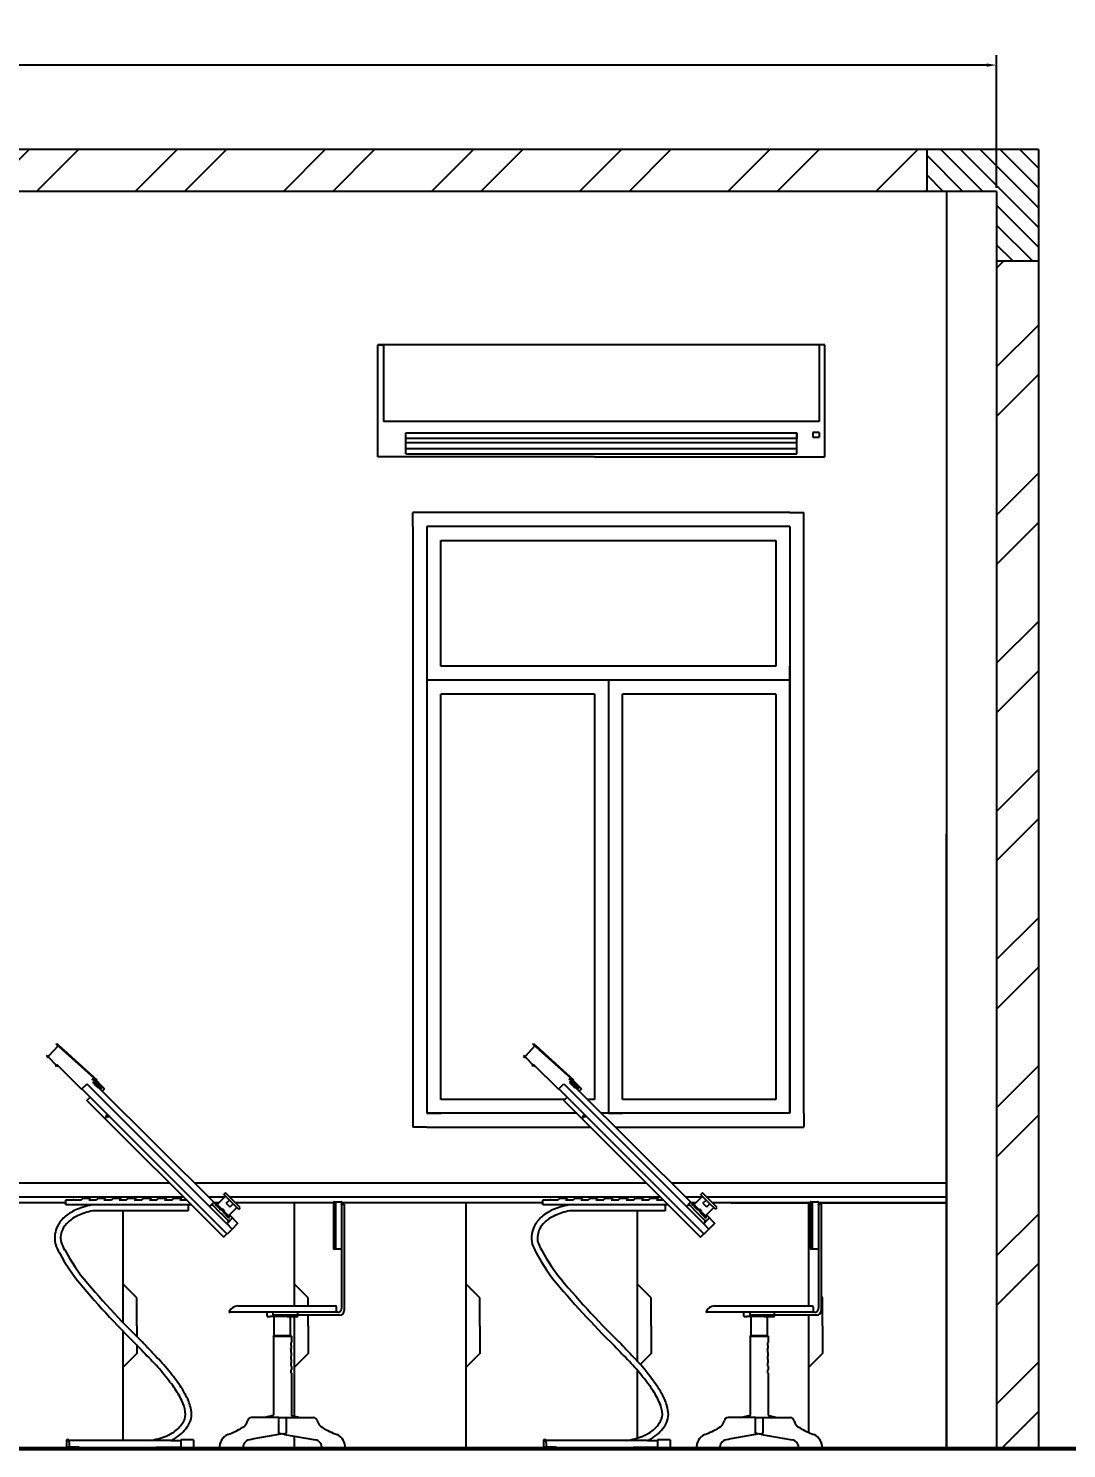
# Model space of a CAD drawing. Header units: inches. Extents: x -3799 to 177, y -208 to 0.
# Drawn here: x -3735.08 to -3716.49, y -180.34 to -154.93 of the extents above; entities that cross this region are included whole.
import ezdxf

# ---------------------------------------------------------------- set-up
doc = ezdxf.new("R2010")
doc.units = ezdxf.units.IN
doc.header["$MEASUREMENT"] = 0
doc.linetypes.add('PDF_IMPORT', pattern=[1, 0.8, -0.2])
doc.styles.get("Standard").update_dxf_attribs({"font": 'arial.ttf'})
doc.dimstyles.get("Standard").update_dxf_attribs({"dimtxt": 1, "dimasz": 0.18, "dimexe": 0.18, "dimexo": 0.0625, "dimgap": 0.09, "dimtad": 0, "dimtih": 1, "dimtoh": 1, "dimdec": 4, "dimzin": 0, "dimdsep": 46, "dimtxsty": 'Standard', "dimcen": 0.09, "dimadec": 0, "dimazin": 0, "dimtfac": 1, "dimtdec": 4, "dimtofl": 0, "dimtmove": 0, "dimatfit": 3, "dimfxl": 1, "dimtolj": 1, "dimtzin": 0, "dimarcsym": 0})

# ---------------------------------------------------------------- blocks, each defined once
blk = doc.blocks.new('*D53')
at = {"color": 0, "lineweight": -2, "transparency": 16777216}
for p, q in [((-3782.497, -157.782), (-3782.497, -155.405)), ((-3717.747, -157.782), (-3717.747, -155.405)), ((-3782.317, -155.585), (-3751.905, -155.585)), ((-3717.927, -155.585), (-3748.338, -155.585))]:
    blk.add_line(p, q, dxfattribs=at)
at = {"color": 0, "transparency": 16777216}
for points in [[(-3782.317, -155.555), (-3782.317, -155.615), (-3782.497, -155.585)], [(-3717.927, -155.555), (-3717.927, -155.615), (-3717.747, -155.585)]]:
    blk.add_solid(points, dxfattribs=at)
at = {"layer": 'Defpoints', "color": 0, "transparency": 16777216}
for p in [(-3717.747, -155.585), (-3782.497, -157.845), (-3717.747, -157.845)]:
    blk.add_point(p, dxfattribs=at)
at = {"color": 0, "transparency": 16777216, "insert": (-3750.122, -155.585), "char_height": 1, "attachment_point": 5}
blk.add_mtext('\\A1;64.75', dxfattribs=at)

msp = doc.modelspace()

# ---------------------------------------------------------------- hatches: boundary and pattern name
h = msp.add_hatch()
h.set_pattern_fill('ANSI32', color=256, scale=5)
h.set_pattern_definition([(45, (-3901.0842, -230.3038), (-1.325825, 1.325825), []), (45, (-3900.2004, -230.3038), (-1.325825, 1.325825), [])])
h.paths.add_polyline_path([(-3783.74675, -180.34483), (-3782.49675, -180.34483), (-3782.49675, -159.09464), (-3783.74675, -159.09464)])
h.paths.add_polyline_path([(-3718.99675, -157.8449), (-3718.99675, -157.09483), (-3781.24675, -157.09483), (-3781.24675, -157.8449)])
h.paths.add_polyline_path([(-3716.99675, -159.09464), (-3717.74675, -159.09464), (-3717.74675, -180.34483), (-3716.99675, -180.34483)])

# ---------------------------------------------------------------- linework, layer by layer
at = {"lineweight": -3}
for p, q in [((-3716.99675, -157.09483), (-3783.24675, -157.09483)), ((-3716.99675, -157.09483), (-3716.99675, -180.34483)), ((-3717.74675, -157.8449), (-3782.49675, -157.8449)), ((-3717.74675, -157.8449), (-3717.74675, -180.34483))]:
    msp.add_line(p, q, dxfattribs=at)
for p, q in [((-3718.99675, -157.09483), (-3718.99675, -157.84483)), ((-3718.34982, -157.84483), (-3718.99675, -157.1979)), ((-3717.99627, -157.84483), (-3718.74627, -157.09483)), ((-3716.99675, -158.49079), (-3718.39271, -157.09483)), ((-3716.99675, -158.13724), (-3718.03916, -157.09483)), ((-3716.99675, -157.78368), (-3717.68561, -157.09483)), ((-3716.99675, -157.43013), (-3717.33205, -157.09483)), ((-3718.70337, -157.84483), (-3718.99675, -157.55145)), ((-3718.64675, -157.8449), (-3718.64675, -180.34483)), ((-3716.99675, -158.84434), (-3717.74675, -158.09434)), ((-3717.10001, -159.09464), (-3717.74675, -158.4479)), ((-3717.45356, -159.09464), (-3717.74675, -158.80145)), ((-3716.99675, -159.09464), (-3717.74675, -159.09464)), ((-3720.82175, -160.59422), (-3728.82175, -160.59422)), ((-3728.82175, -162.59422), (-3728.82175, -160.59422)), ((-3728.82175, -160.59422), (-3728.72175, -160.59422)), ((-3728.72175, -160.59422), (-3728.72175, -161.96334)), ((-3720.92175, -160.59422), (-3720.92175, -161.96334)), ((-3720.82175, -162.59422), (-3720.82175, -160.59422)), ((-3720.92175, -161.96334), (-3728.72175, -161.96334)), ((-3728.32175, -162.54422), (-3728.32175, -162.16922)), ((-3728.32175, -162.16922), (-3721.32175, -162.16922)), ((-3721.32175, -162.26922), (-3728.32175, -162.26922)), ((-3721.32175, -162.34422), (-3728.32175, -162.34422)), ((-3721.32175, -162.54422), (-3721.32175, -162.16922)), ((-3721.32175, -162.16922), (-3721.32175, -162.26922)), ((-3721.32175, -162.54422), (-3721.32175, -162.34422)), ((-3720.92223, -162.15902), (-3721.03936, -162.15902)), ((-3721.03936, -162.15902), (-3721.03936, -162.24392)), ((-3721.03936, -162.24392), (-3720.92223, -162.24392)), ((-3720.92223, -162.15902), (-3720.92223, -162.24392)), ((-3724.94675, -162.59422), (-3728.82175, -162.59422)), ((-3728.32175, -162.54422), (-3728.32175, -162.44422)), ((-3728.32175, -162.44422), (-3721.32175, -162.44422)), ((-3728.32175, -162.54422), (-3724.82175, -162.54422)), ((-3724.94675, -162.59422), (-3720.82175, -162.59422)), ((-3724.82175, -162.54422), (-3721.32175, -162.54422)), ((-3721.44675, -163.59422), (-3728.19675, -163.59422)), ((-3728.19675, -163.84422), (-3728.19675, -163.59422)), ((-3721.44675, -163.59422), (-3721.19675, -163.59422)), ((-3721.19675, -174.34483), (-3721.19675, -163.59422)), ((-3728.19675, -163.84422), (-3728.19675, -174.59483)), ((-3727.94675, -163.84422), (-3727.94675, -174.34483)), ((-3721.44675, -163.84422), (-3727.94675, -163.84422)), ((-3727.94675, -163.84422), (-3727.94675, -164.09422)), ((-3721.44675, -163.84422), (-3721.69675, -163.84422)), ((-3721.44675, -163.84422), (-3721.44675, -174.34483)), ((-3727.69675, -166.34483), (-3727.69675, -164.09422)), ((-3727.69675, -164.09422), (-3724.94675, -164.09422)), ((-3724.94675, -164.09422), (-3721.69675, -164.09422)), ((-3721.69675, -164.09422), (-3721.69675, -166.34483)), ((-3721.69675, -166.34483), (-3727.69675, -166.34483)), ((-3721.44675, -174.34483), (-3721.44675, -166.34483)), ((-3721.44675, -166.59483), (-3727.94675, -166.59483)), ((-3724.69675, -166.59483), (-3724.69675, -174.34483)), ((-3727.69675, -174.09483), (-3727.69675, -166.84483)), ((-3724.94675, -166.84483), (-3727.69675, -166.84483)), ((-3724.94675, -166.84483), (-3724.94675, -174.09483)), ((-3724.44675, -174.09483), (-3724.44675, -166.84483)), ((-3721.69675, -166.84483), (-3724.44675, -166.84483)), ((-3721.69675, -166.84483), (-3721.69675, -174.09483)), ((-3718.64675, -180.34483), (-3718.64675, -169.34483)), ((-3734.74398, -173.3129), (-3734.75364, -173.3233)), ((-3734.75364, -173.3233), (-3734.73761, -173.33951)), ((-3734.7354, -173.30367), (-3734.71767, -173.32014)), ((-3734.71767, -173.32014), (-3734.72699, -173.33024)), ((-3734.72699, -173.33024), (-3734.7164, -173.34098)), ((-3734.58211, -173.10476), (-3734.57222, -173.09483)), ((-3726.20871, -173.3129), (-3726.21837, -173.3233)), ((-3726.21837, -173.3233), (-3726.20234, -173.33951)), ((-3726.20013, -173.30367), (-3726.1824, -173.32014)), ((-3726.1824, -173.32014), (-3726.19172, -173.33024)), ((-3726.19172, -173.33024), (-3726.18113, -173.34098)), ((-3726.04684, -173.10476), (-3726.03695, -173.09483)), ((-3734.7264, -173.35085), (-3734.7164, -173.34098)), ((-3734.59519, -173.48577), (-3734.5829, -173.4979)), ((-3734.55531, -173.50422), (-3734.54624, -173.49527)), ((-3726.19113, -173.35085), (-3726.18113, -173.34098)), ((-3726.05992, -173.48577), (-3726.04763, -173.4979)), ((-3726.02004, -173.50422), (-3726.01097, -173.49527)), ((-3734.03396, -173.82095), (-3734.0295, -173.8165)), ((-3734.0295, -173.8165), (-3734.02504, -173.82096)), ((-3733.92601, -173.79535), (-3733.90947, -173.81255)), ((-3733.86585, -173.75442), (-3733.85503, -173.74243)), ((-3725.49869, -173.82095), (-3725.49423, -173.8165)), ((-3725.49423, -173.8165), (-3725.48977, -173.82096)), ((-3725.39074, -173.79535), (-3725.3742, -173.81255)), ((-3725.33058, -173.75442), (-3725.31976, -173.74243)), ((-3733.86868, -173.85317), (-3733.84946, -173.87247)), ((-3733.83165, -173.8902), (-3733.83107, -173.89078)), ((-3733.83107, -173.89078), (-3733.83079, -173.89051)), ((-3733.81612, -173.85957), (-3733.77254, -173.90394)), ((-3733.77254, -173.90394), (-3733.77141, -173.9028)), ((-3733.71433, -173.90564), (-3733.75536, -173.94675)), ((-3733.74433, -173.8757), (-3733.71433, -173.90564)), ((-3725.47567, -174.09483), (-3727.69675, -174.09483)), ((-3725.33341, -173.85317), (-3725.31419, -173.87247)), ((-3725.29638, -173.8902), (-3725.2958, -173.89078)), ((-3725.2958, -173.89078), (-3725.29552, -173.89051)), ((-3725.28085, -173.85957), (-3725.23727, -173.90394)), ((-3725.23727, -173.90394), (-3725.23614, -173.9028)), ((-3725.17906, -173.90564), (-3725.22009, -173.94675)), ((-3725.20906, -173.8757), (-3725.17906, -173.90564)), ((-3724.94675, -174.09483), (-3725.07145, -174.09483)), ((-3721.69675, -174.09483), (-3724.44675, -174.09483)), ((-3734.02987, -174.11373), (-3734.02537, -174.10924)), ((-3734.02537, -174.11823), (-3734.02987, -174.11373)), ((-3725.26351, -174.34483), (-3727.94675, -174.34483)), ((-3727.94675, -174.34483), (-3727.69675, -174.34483)), ((-3725.4946, -174.11373), (-3725.4901, -174.10924)), ((-3725.4901, -174.11823), (-3725.4946, -174.11373)), ((-3721.44675, -174.34483), (-3724.8205, -174.34483)), ((-3724.69675, -174.34483), (-3724.44675, -174.34483)), ((-3721.19675, -174.34483), (-3721.19675, -174.59483)), ((-3733.68561, -174.40168), (-3733.67297, -174.38899)), ((-3733.68561, -174.40168), (-3733.63799, -174.40412)), ((-3733.68185, -174.42524), (-3733.67193, -174.41539)), ((-3733.67193, -174.41539), (-3733.67592, -174.41139)), ((-3733.63799, -174.40412), (-3733.62983, -174.39597)), ((-3727.94675, -174.59483), (-3728.19675, -174.59483)), ((-3727.94675, -174.59483), (-3725.01352, -174.59483)), ((-3725.15034, -174.40168), (-3725.1377, -174.38899)), ((-3725.15034, -174.40168), (-3725.10272, -174.40412)), ((-3725.14658, -174.42524), (-3725.13666, -174.41539)), ((-3725.13666, -174.41539), (-3725.14065, -174.41139)), ((-3725.10272, -174.40412), (-3725.09456, -174.39597)), ((-3724.56955, -174.59483), (-3721.19675, -174.59483)), ((-3718.64675, -175.84483), (-3718.64675, -174.59483)), ((-3732.54886, -175.59483), (-3741.79262, -175.59483)), ((-3724.01359, -175.59483), (-3732.10103, -175.59483)), ((-3718.64675, -175.59483), (-3723.56576, -175.59483)), ((-3718.64675, -175.84483), (-3718.64675, -175.59483)), ((-3732.29887, -175.84483), (-3741.16312, -175.84483)), ((-3734.10253, -175.86656), (-3734.09908, -175.86341)), ((-3734.09908, -175.86341), (-3734.09443, -175.86341)), ((-3733.96337, -175.86341), (-3733.96827, -175.86341)), ((-3733.96683, -175.86656), (-3733.96337, -175.86341)), ((-3733.83128, -175.86656), (-3733.82787, -175.86341)), ((-3733.82787, -175.86341), (-3733.82297, -175.86341)), ((-3733.69194, -175.86341), (-3733.69669, -175.86341)), ((-3733.69539, -175.86656), (-3733.69194, -175.86341)), ((-3733.55983, -175.86656), (-3733.55638, -175.86341)), ((-3733.55638, -175.86341), (-3733.5517, -175.86341)), ((-3733.42069, -175.86341), (-3733.42523, -175.86341)), ((-3733.42412, -175.86656), (-3733.42069, -175.86341)), ((-3731.56529, -175.84483), (-3731.85008, -175.84483)), ((-3731.57928, -175.79869), (-3731.57749, -175.7969)), ((-3731.57748, -175.80047), (-3731.57928, -175.79869)), ((-3731.28532, -176.03102), (-3731.54846, -175.76793)), ((-3723.7636, -175.84483), (-3731.47154, -175.84483)), ((-3725.56726, -175.86656), (-3725.56381, -175.86341)), ((-3725.56381, -175.86341), (-3725.55916, -175.86341)), ((-3725.4281, -175.86341), (-3725.433, -175.86341)), ((-3725.43156, -175.86656), (-3725.4281, -175.86341)), ((-3725.29601, -175.86656), (-3725.2926, -175.86341)), ((-3725.2926, -175.86341), (-3725.2877, -175.86341)), ((-3725.15667, -175.86341), (-3725.16142, -175.86341)), ((-3725.16012, -175.86656), (-3725.15667, -175.86341)), ((-3725.02456, -175.86656), (-3725.02111, -175.86341)), ((-3725.02111, -175.86341), (-3725.01643, -175.86341)), ((-3724.88542, -175.86341), (-3724.88996, -175.86341)), ((-3724.88885, -175.86656), (-3724.88542, -175.86341)), ((-3723.03002, -175.84483), (-3723.31481, -175.84483)), ((-3723.04401, -175.79869), (-3723.04222, -175.7969)), ((-3723.04221, -175.80047), (-3723.04401, -175.79869)), ((-3722.75005, -176.03102), (-3723.01319, -175.76793)), ((-3718.64675, -175.84483), (-3722.93627, -175.84483)), ((-3718.64675, -180.34483), (-3718.64675, -175.84483)), ((-3718.64675, -175.84483), (-3718.64675, -176.09483)), ((-3718.64675, -175.84483), (-3718.64675, -176.04483)), ((-3718.64675, -175.84483), (-3718.64675, -175.94483)), ((-3734.40525, -175.94483), (-3739.16281, -175.94483)), ((-3734.40525, -175.89518), (-3734.40061, -175.89518)), ((-3734.40525, -175.89518), (-3734.40525, -175.89986)), ((-3734.2649, -175.89518), (-3734.27416, -175.89518)), ((-3734.13392, -175.89518), (-3734.13844, -175.89518)), ((-3734.13046, -175.89203), (-3734.13392, -175.89518)), ((-3733.99474, -175.89203), (-3733.99819, -175.89518)), ((-3733.99819, -175.89518), (-3733.99347, -175.89518)), ((-3733.86226, -175.89518), (-3733.86731, -175.89518)), ((-3733.85885, -175.89203), (-3733.86226, -175.89518)), ((-3733.72331, -175.89203), (-3733.72675, -175.89518)), ((-3733.72675, -175.89518), (-3733.72202, -175.89518)), ((-3733.59119, -175.89518), (-3733.59572, -175.89518)), ((-3733.58774, -175.89203), (-3733.59119, -175.89518)), ((-3733.45187, -175.89203), (-3733.45529, -175.89518)), ((-3733.38875, -176.09225), (-3733.38875, -178.0846)), ((-3731.66532, -175.94483), (-3731.7497, -175.94483)), ((-3731.47124, -176.0212), (-3731.47494, -176.01755)), ((-3731.46952, -176.01948), (-3731.47124, -176.0212)), ((-3729.61715, -175.94483), (-3731.37152, -175.94483)), ((-3731.3161, -176.06172), (-3731.32175, -176.05609)), ((-3731.31435, -176.05997), (-3731.3161, -176.06172)), ((-3730.3195, -175.94483), (-3730.3195, -177.79185)), ((-3729.52273, -175.92747), (-3729.48196, -175.92747)), ((-3729.47122, -175.93821), (-3729.47122, -175.96898)), ((-3726.22522, -175.94483), (-3729.47122, -175.94483)), ((-3729.47122, -175.97431), (-3729.47122, -175.96898)), ((-3729.47122, -175.96898), (-3729.46532, -175.96898)), ((-3729.42848, -175.96898), (-3729.42323, -175.96898)), ((-3729.42323, -175.96898), (-3729.42323, -175.97431)), ((-3727.25025, -175.94483), (-3727.25025, -180.34483)), ((-3725.86998, -175.94483), (-3726.22522, -175.94483)), ((-3725.86998, -175.89518), (-3725.86534, -175.89518)), ((-3725.86998, -175.89518), (-3725.86998, -175.89986)), ((-3725.72963, -175.89518), (-3725.73889, -175.89518)), ((-3725.59865, -175.89518), (-3725.60317, -175.89518)), ((-3725.59519, -175.89203), (-3725.59865, -175.89518)), ((-3725.45947, -175.89203), (-3725.46292, -175.89518)), ((-3725.46292, -175.89518), (-3725.4582, -175.89518)), ((-3725.32699, -175.89518), (-3725.33204, -175.89518)), ((-3725.32358, -175.89203), (-3725.32699, -175.89518)), ((-3725.18804, -175.89203), (-3725.19148, -175.89518)), ((-3725.19148, -175.89518), (-3725.18675, -175.89518)), ((-3725.05593, -175.89518), (-3725.06045, -175.89518)), ((-3725.05247, -175.89203), (-3725.05593, -175.89518)), ((-3724.9166, -175.89203), (-3724.92002, -175.89518)), ((-3724.181, -176.09225), (-3724.181, -178.77724)), ((-3723.13005, -175.94483), (-3723.21443, -175.94483)), ((-3722.93597, -176.0212), (-3722.93967, -176.01755)), ((-3722.93425, -176.01948), (-3722.93597, -176.0212)), ((-3721.08188, -175.94483), (-3722.83625, -175.94483)), ((-3722.78083, -176.06172), (-3722.78648, -176.05609)), ((-3722.77908, -176.05997), (-3722.78083, -176.06172)), ((-3722.49675, -175.94483), (-3721.08188, -175.94483)), ((-3721.11175, -175.94483), (-3721.11175, -177.79185)), ((-3720.98746, -175.92747), (-3720.94669, -175.92747)), ((-3720.93595, -175.93821), (-3720.93595, -175.96898)), ((-3718.64675, -175.94483), (-3720.93595, -175.94483)), ((-3720.93595, -175.94483), (-3718.64675, -175.94483)), ((-3720.93595, -175.97431), (-3720.93595, -175.96898)), ((-3720.93595, -175.96898), (-3720.93005, -175.96898)), ((-3720.89321, -175.96898), (-3720.88796, -175.96898)), ((-3720.88796, -175.96898), (-3720.88796, -175.97431)), ((-3731.3289, -176.313), (-3731.33238, -176.31647)), ((-3731.33237, -176.30955), (-3731.3289, -176.313)), ((-3722.79363, -176.313), (-3722.79711, -176.31647)), ((-3722.7971, -176.30955), (-3722.79363, -176.313)), ((-3731.58769, -176.55606), (-3731.58307, -176.56068)), ((-3731.58307, -176.56068), (-3731.57845, -176.55605)), ((-3731.52533, -176.50043), (-3731.52413, -176.50162)), ((-3731.52087, -176.50506), (-3731.52413, -176.50162)), ((-3731.51625, -176.50043), (-3731.52087, -176.50506)), ((-3723.05242, -176.55606), (-3723.0478, -176.56068)), ((-3723.0478, -176.56068), (-3723.04318, -176.55605)), ((-3722.99006, -176.50043), (-3722.98886, -176.50162)), ((-3722.9856, -176.50506), (-3722.98886, -176.50162)), ((-3722.98098, -176.50043), (-3722.9856, -176.50506)), ((-3734.42904, -176.78971), (-3734.43019, -176.7877)), ((-3729.47122, -176.76351), (-3729.47122, -177.83843)), ((-3725.89377, -176.78971), (-3725.89492, -176.7877)), ((-3720.93595, -176.76351), (-3720.93595, -177.83843)), ((-3733.13875, -177.6458), (-3733.38875, -177.3958)), ((-3730.0695, -177.6458), (-3730.3195, -177.3958)), ((-3727.00025, -177.6458), (-3727.25025, -177.3958)), ((-3723.931, -177.6458), (-3724.181, -177.3958)), ((-3733.13875, -178.1458), (-3733.13875, -177.6458)), ((-3730.0695, -177.79185), (-3730.0695, -177.6458)), ((-3727.00025, -178.1458), (-3727.00025, -177.6458)), ((-3723.931, -178.1458), (-3723.931, -177.6458)), ((-3720.86175, -177.6458), (-3720.88796, -177.61959)), ((-3720.86175, -178.1458), (-3720.86175, -177.6458)), ((-3731.33109, -177.79185), (-3729.5819, -177.79185)), ((-3729.5819, -177.79185), (-3729.58051, -177.79185)), ((-3729.56708, -177.80528), (-3729.56708, -177.81585)), ((-3722.79582, -177.79185), (-3721.04663, -177.79185)), ((-3721.04663, -177.79185), (-3721.04524, -177.79185)), ((-3721.03181, -177.80528), (-3721.03181, -177.81585)), ((-3733.13875, -178.1458), (-3733.13875, -178.33871)), ((-3730.80528, -177.97452), (-3730.80528, -177.98296)), ((-3730.80528, -177.98296), (-3730.75201, -177.98296)), ((-3730.69412, -177.95296), (-3730.69412, -177.9583)), ((-3730.69412, -177.9583), (-3730.68901, -177.9583)), ((-3730.3195, -177.98296), (-3730.3195, -179.76371)), ((-3730.31058, -177.98296), (-3730.25763, -177.98282)), ((-3730.25763, -177.98282), (-3730.25763, -177.97452)), ((-3730.0695, -178.1458), (-3730.0695, -177.9583)), ((-3730.0695, -178.1458), (-3730.0695, -178.6458)), ((-3727.00025, -178.1458), (-3727.00025, -178.6458)), ((-3723.931, -178.1458), (-3723.931, -178.6458)), ((-3722.27001, -177.97452), (-3722.27001, -177.98296)), ((-3722.27001, -177.98296), (-3722.21674, -177.98296)), ((-3722.15885, -177.95296), (-3722.15885, -177.9583)), ((-3722.15885, -177.9583), (-3722.15374, -177.9583)), ((-3721.77531, -177.98296), (-3721.72236, -177.98282)), ((-3721.72236, -177.98282), (-3721.72236, -177.97452)), ((-3721.11175, -177.9583), (-3721.11175, -180.05726)), ((-3720.86175, -178.1458), (-3720.86175, -178.6458)), ((-3733.38875, -178.23928), (-3733.38875, -180.20182)), ((-3730.69253, -178.33332), (-3730.69253, -178.32818)), ((-3730.37022, -178.33332), (-3730.37022, -178.32818)), ((-3722.15726, -178.33332), (-3722.15726, -178.32818)), ((-3721.83495, -178.33332), (-3721.83495, -178.32818)), ((-3733.13875, -178.6458), (-3733.38875, -178.8958)), ((-3733.13875, -178.48959), (-3733.13875, -178.6458)), ((-3733.04797, -178.42793), (-3733.04476, -178.43118)), ((-3730.38249, -178.44339), (-3730.37022, -178.44338)), ((-3730.38249, -178.50236), (-3730.37022, -178.50236)), ((-3730.38249, -178.5664), (-3730.38249, -178.55439)), ((-3730.38249, -178.55439), (-3730.37022, -178.55439)), ((-3730.38249, -178.62535), (-3730.37022, -178.62535)), ((-3730.37022, -178.55439), (-3730.37025, -178.50236)), ((-3730.37022, -178.6894), (-3730.37022, -178.62535)), ((-3730.0695, -178.6458), (-3730.3195, -178.8958)), ((-3727.00025, -178.6458), (-3727.25025, -178.8958)), ((-3724.5127, -178.42793), (-3724.5095, -178.43118)), ((-3723.931, -178.6458), (-3724.12464, -178.83943)), ((-3721.84722, -178.44339), (-3721.83495, -178.44338)), ((-3721.84722, -178.50236), (-3721.83495, -178.50236)), ((-3721.84722, -178.5664), (-3721.84722, -178.55439)), ((-3721.84722, -178.55439), (-3721.83495, -178.55439)), ((-3721.84722, -178.62535), (-3721.83495, -178.62535)), ((-3721.83495, -178.55439), (-3721.83498, -178.50236)), ((-3721.83495, -178.6894), (-3721.83495, -178.62535)), ((-3720.86175, -178.6458), (-3721.11175, -178.8958)), ((-3730.38249, -178.6894), (-3730.37022, -178.6894)), ((-3730.38249, -178.74836), (-3730.37022, -178.74836)), ((-3730.38249, -178.8124), (-3730.37022, -178.8124)), ((-3730.38249, -178.87138), (-3730.37022, -178.87137)), ((-3730.37022, -178.8124), (-3730.37022, -178.74836)), ((-3721.84722, -178.6894), (-3721.83495, -178.6894)), ((-3721.84722, -178.74836), (-3721.83495, -178.74836)), ((-3721.84722, -178.8124), (-3721.83495, -178.8124)), ((-3721.84722, -178.87138), (-3721.83495, -178.87137)), ((-3721.83495, -178.8124), (-3721.83495, -178.74836)), ((-3730.38249, -178.93541), (-3730.37022, -178.93542)), ((-3730.38249, -178.99439), (-3730.37022, -178.99439)), ((-3724.181, -178.93855), (-3724.181, -180.15752)), ((-3721.84722, -178.93541), (-3721.83495, -178.93542)), ((-3721.84722, -178.99439), (-3721.83495, -178.99439)), ((-3734.39535, -180.18588), (-3734.39535, -180.34483)), ((-3734.34561, -180.20182), (-3734.34561, -180.18588)), ((-3732.3505, -180.20182), (-3732.3505, -180.18588)), ((-3732.12356, -180.18588), (-3732.12356, -180.34483)), ((-3730.49238, -180.08992), (-3729.94202, -180.18688)), ((-3730.3195, -180.12038), (-3730.3195, -180.34483)), ((-3725.86008, -180.18588), (-3725.86008, -180.34483)), ((-3725.81034, -180.20182), (-3725.81034, -180.18588)), ((-3723.81523, -180.20182), (-3723.81523, -180.18588)), ((-3723.58829, -180.18588), (-3723.58829, -180.34483)), ((-3721.95711, -180.08992), (-3721.40675, -180.18688)), ((-3734.34561, -180.23358), (-3734.34561, -180.20182)), ((-3734.34561, -180.20182), (-3734.3333, -180.20182)), ((-3733.38875, -180.34259), (-3733.38875, -180.34483)), ((-3732.52897, -180.20182), (-3732.3505, -180.20182)), ((-3732.3505, -180.3289), (-3732.3505, -180.32242)), ((-3732.3505, -180.3289), (-3732.3505, -180.34484)), ((-3725.81034, -180.23358), (-3725.81034, -180.20182)), ((-3725.81034, -180.20182), (-3725.79803, -180.20182)), ((-3724.181, -180.32242), (-3724.181, -180.34483)), ((-3723.9937, -180.20182), (-3723.81523, -180.20182)), ((-3723.81523, -180.3289), (-3723.81523, -180.32242)), ((-3723.81523, -180.3289), (-3723.81523, -180.34484))]:
    msp.add_line(p, q)
at = {"linetype": 'PDF_IMPORT'}
for p, q in [((-3731.80522, -175.98048), (-3731.79272, -175.99289)), ((-3731.78321, -175.95864), (-3731.77094, -175.97096)), ((-3731.73778, -175.97569), (-3731.72558, -175.98797)), ((-3731.65181, -176.05655), (-3731.63815, -176.0702)), ((-3731.63815, -176.0702), (-3731.63773, -176.06978)), ((-3731.60061, -176.05637), (-3731.60881, -176.06452)), ((-3731.50179, -176.20787), (-3731.58611, -176.12255)), ((-3731.57206, -176.08509), (-3731.58013, -176.09317)), ((-3731.49368, -176.17938), (-3731.54202, -176.13122)), ((-3731.48141, -175.89662), (-3731.41403, -175.96395)), ((-3723.26995, -175.98048), (-3723.25745, -175.99289)), ((-3723.24794, -175.95864), (-3723.23567, -175.97096)), ((-3723.20251, -175.97569), (-3723.19032, -175.98797)), ((-3723.11654, -176.05655), (-3723.10289, -176.0702)), ((-3723.10289, -176.0702), (-3723.10246, -176.06978)), ((-3723.06534, -176.05637), (-3723.07354, -176.06452)), ((-3722.96652, -176.20787), (-3723.05084, -176.12255)), ((-3723.03679, -176.08509), (-3723.04486, -176.09317)), ((-3722.95841, -176.17938), (-3723.00675, -176.13122)), ((-3722.94614, -175.89662), (-3722.87876, -175.96395)), ((-3731.49736, -176.29014), (-3731.52655, -176.31933)), ((-3731.49736, -176.29014), (-3731.5097, -176.27757)), ((-3731.49219, -176.22273), (-3731.50439, -176.21046)), ((-3731.47096, -176.20204), (-3731.49368, -176.17938)), ((-3731.4754, -176.26826), (-3731.48765, -176.25592)), ((-3722.96209, -176.29014), (-3722.99128, -176.31933)), ((-3722.96209, -176.29014), (-3722.97443, -176.27757)), ((-3722.95692, -176.22273), (-3722.96912, -176.21046)), ((-3722.93569, -176.20204), (-3722.95841, -176.17938)), ((-3722.94013, -176.26826), (-3722.95238, -176.25592))]:
    msp.add_line(p, q, dxfattribs=at)
at = {"color": 7}
for points in [[(-3734.74398, -173.3129), (-3734.7354, -173.30367)], [(-3734.5476, -173.13591), (-3734.71767, -173.32014)], [(-3733.89647, -173.72386), (-3734.58211, -173.10476)], [(-3734.57222, -173.09483), (-3734.52777, -173.13497)], [(-3734.56492, -173.12028), (-3734.55539, -173.11004)], [(-3734.53824, -173.12553), (-3734.38558, -173.26336)], [(-3734.52777, -173.13497), (-3734.53771, -173.14484)], [(-3734.44447, -173.21019), (-3734.44443, -173.21023)], [(-3734.44443, -173.21023), (-3733.85503, -173.74243)], [(-3734.38075, -173.26773), (-3734.39061, -173.27767)], [(-3734.37789, -173.28916), (-3734.36798, -173.27926)], [(-3726.20871, -173.3129), (-3726.20013, -173.30367)], [(-3726.01233, -173.13591), (-3726.1824, -173.32014)], [(-3725.3612, -173.72386), (-3726.04684, -173.10476)], [(-3726.03695, -173.09483), (-3725.9925, -173.13497)], [(-3726.02965, -173.12028), (-3726.02012, -173.11004)], [(-3726.00297, -173.12553), (-3725.85031, -173.26336)], [(-3725.9925, -173.13497), (-3726.00244, -173.14484)], [(-3725.9092, -173.21019), (-3725.90916, -173.21023)], [(-3725.90916, -173.21023), (-3725.31976, -173.74243)], [(-3725.84548, -173.26773), (-3725.85534, -173.27767)], [(-3725.84262, -173.28916), (-3725.83271, -173.27926)], [(-3734.7264, -173.35085), (-3734.73761, -173.33951)], [(-3734.7164, -173.34098), (-3734.58423, -173.47492)], [(-3734.59519, -173.48577), (-3734.57545, -173.46623)], [(-3734.57216, -173.48716), (-3734.5829, -173.4979)], [(-3734.57545, -173.46623), (-3734.12617, -173.91299)], [(-3734.57216, -173.48715), (-3734.55531, -173.50422)], [(-3726.19113, -173.35085), (-3726.20234, -173.33951)], [(-3726.18113, -173.34098), (-3726.04897, -173.47492)], [(-3726.05992, -173.48577), (-3726.04018, -173.46623)], [(-3726.03689, -173.48716), (-3726.04763, -173.4979)], [(-3726.04018, -173.46623), (-3725.5909, -173.91299)], [(-3726.0369, -173.48715), (-3726.02004, -173.50422)], [(-3734.12617, -173.91299), (-3734.03396, -173.82095)], [(-3734.02504, -173.82096), (-3731.52444, -176.32168)], [(-3733.93567, -173.73888), (-3733.90917, -173.7124)], [(-3733.92368, -173.75085), (-3733.93567, -173.73888)], [(-3733.92601, -173.79535), (-3733.90447, -173.77397)], [(-3733.92368, -173.75085), (-3733.89648, -173.72386)], [(-3733.83015, -173.86548), (-3733.91435, -173.78379)], [(-3733.91375, -173.741), (-3733.76152, -173.89292)], [(-3733.86868, -173.85317), (-3733.90947, -173.81255)], [(-3733.90447, -173.77397), (-3733.81612, -173.85957)], [(-3733.89656, -173.72377), (-3733.74433, -173.8757)], [(-3733.85358, -173.82327), (-3733.84246, -173.81214)], [(-3725.5909, -173.91299), (-3725.49869, -173.82095)], [(-3725.48977, -173.82096), (-3722.98917, -176.32168)], [(-3725.4004, -173.73888), (-3725.3739, -173.7124)], [(-3725.38841, -173.75085), (-3725.4004, -173.73888)], [(-3725.39074, -173.79535), (-3725.3692, -173.77397)], [(-3725.38841, -173.75085), (-3725.36121, -173.72386)], [(-3725.29488, -173.86548), (-3725.37909, -173.78379)], [(-3725.37848, -173.741), (-3725.22625, -173.89292)], [(-3725.33341, -173.85317), (-3725.3742, -173.81255)], [(-3725.3692, -173.77397), (-3725.28085, -173.85957)], [(-3725.36129, -173.72377), (-3725.20906, -173.8757)], [(-3725.31831, -173.82327), (-3725.30719, -173.81214)], [(-3731.52533, -176.50043), (-3734.11949, -173.90632)], [(-3733.97098, -174.05493), (-3734.02537, -174.10924)], [(-3733.84946, -173.87247), (-3733.83165, -173.8902)], [(-3733.84334, -173.87856), (-3733.8202, -173.85562)], [(-3733.83079, -173.89051), (-3733.80798, -173.86785)], [(-3733.82129, -173.88107), (-3731.72834, -175.96612)], [(-3733.76152, -173.89292), (-3733.77141, -173.9028)], [(-3722.99006, -176.50043), (-3725.58422, -173.90632)], [(-3725.43571, -174.05493), (-3725.4901, -174.10924)], [(-3725.31419, -173.87247), (-3725.29638, -173.8902)], [(-3725.30807, -173.87856), (-3725.28493, -173.85562)], [(-3725.29552, -173.89051), (-3725.27271, -173.86785)], [(-3725.28602, -173.88107), (-3723.19307, -175.96612)], [(-3725.22625, -173.89292), (-3725.23614, -173.9028)], [(-3734.02537, -174.11823), (-3731.58769, -176.55606)], [(-3725.4901, -174.11823), (-3723.05242, -176.55606)], [(-3733.66066, -174.36514), (-3733.70108, -174.40586)], [(-3733.70108, -174.40586), (-3733.68185, -174.42524)], [(-3733.67592, -174.41139), (-3733.68561, -174.40168)], [(-3733.66653, -174.39541), (-3733.67297, -174.38899)], [(-3733.65662, -174.38557), (-3733.66653, -174.39541)], [(-3733.65662, -174.38557), (-3733.63799, -174.40412)], [(-3725.12539, -174.36514), (-3725.16581, -174.40586)], [(-3725.16581, -174.40586), (-3725.14658, -174.42524)], [(-3725.14065, -174.41139), (-3725.15034, -174.40168)], [(-3725.13127, -174.39541), (-3725.1377, -174.38899)], [(-3725.12135, -174.38557), (-3725.13127, -174.39541)], [(-3725.12135, -174.38557), (-3725.10272, -174.40412)], [(-3734.13046, -175.89203), (-3734.10253, -175.86656)], [(-3734.09443, -175.86341), (-3733.96827, -175.86341)], [(-3733.96683, -175.86656), (-3733.99474, -175.89203)], [(-3733.85885, -175.89203), (-3733.83128, -175.86656)], [(-3733.82297, -175.86341), (-3733.69669, -175.86341)], [(-3733.69539, -175.86656), (-3733.72331, -175.89203)], [(-3733.58774, -175.89203), (-3733.55983, -175.86656)], [(-3733.5517, -175.86341), (-3733.42523, -175.86341)], [(-3733.42412, -175.86656), (-3733.45187, -175.89203)], [(-3733.3196, -175.89518), (-3733.28479, -175.86341)], [(-3733.28479, -175.86341), (-3733.14921, -175.86341)], [(-3733.14921, -175.86341), (-3733.18405, -175.89518)], [(-3733.04848, -175.89518), (-3733.01366, -175.86341)], [(-3733.01366, -175.86341), (-3732.87779, -175.86341)], [(-3732.87779, -175.86341), (-3732.91261, -175.89518)], [(-3732.77689, -175.89518), (-3732.74207, -175.86341)], [(-3732.74207, -175.86341), (-3732.60656, -175.86341)], [(-3732.60656, -175.86341), (-3732.64096, -175.89518)], [(-3732.50545, -175.89518), (-3732.47063, -175.86341)], [(-3732.47063, -175.86341), (-3732.33507, -175.86341)], [(-3732.33507, -175.86341), (-3732.36989, -175.89518)], [(-3731.54921, -175.82876), (-3731.69688, -175.97639)], [(-3731.54846, -175.76793), (-3731.57749, -175.7969)], [(-3731.57748, -175.80047), (-3731.56396, -175.81399)], [(-3731.56396, -175.81399), (-3731.48141, -175.89662)], [(-3725.59519, -175.89203), (-3725.56726, -175.86656)], [(-3725.55916, -175.86341), (-3725.433, -175.86341)], [(-3725.43156, -175.86656), (-3725.45947, -175.89203)], [(-3725.32358, -175.89203), (-3725.29601, -175.86656)], [(-3725.2877, -175.86341), (-3725.16142, -175.86341)], [(-3725.16012, -175.86656), (-3725.18804, -175.89203)], [(-3725.05247, -175.89203), (-3725.02456, -175.86656)], [(-3725.01643, -175.86341), (-3724.88996, -175.86341)], [(-3724.88885, -175.86656), (-3724.9166, -175.89203)], [(-3724.78433, -175.89518), (-3724.74952, -175.86341)], [(-3724.74952, -175.86341), (-3724.61395, -175.86341)], [(-3724.61395, -175.86341), (-3724.64878, -175.89518)], [(-3724.51321, -175.89518), (-3724.47839, -175.86341)], [(-3724.47839, -175.86341), (-3724.34252, -175.86341)], [(-3724.34252, -175.86341), (-3724.37734, -175.89518)], [(-3724.24162, -175.89518), (-3724.2068, -175.86341)], [(-3724.2068, -175.86341), (-3724.07129, -175.86341)], [(-3724.07129, -175.86341), (-3724.10569, -175.89518)], [(-3723.97018, -175.89518), (-3723.93537, -175.86341)], [(-3723.93537, -175.86341), (-3723.7998, -175.86341)], [(-3723.7998, -175.86341), (-3723.83462, -175.89518)], [(-3723.01394, -175.82876), (-3723.16161, -175.97639)], [(-3723.01319, -175.76793), (-3723.04222, -175.7969)], [(-3723.04221, -175.80047), (-3723.0287, -175.81399)], [(-3723.0287, -175.81399), (-3722.94614, -175.89662)], [(-3734.40525, -175.98471), (-3734.40525, -175.89986)], [(-3733.93462, -175.98471), (-3734.40525, -175.98471)], [(-3734.40061, -175.89518), (-3734.27416, -175.89518)], [(-3734.2649, -175.89518), (-3734.13844, -175.89518)], [(-3734.13844, -175.98471), (-3734.26489, -175.98471)], [(-3734.00288, -175.98471), (-3734.12902, -175.98471)], [(-3733.99347, -175.89518), (-3733.86731, -175.89518)], [(-3732.159, -175.98471), (-3733.93462, -175.98471)], [(-3732.21669, -176.09225), (-3733.92681, -176.09225)], [(-3733.72202, -175.89518), (-3733.59572, -175.89518)], [(-3733.45529, -175.89518), (-3733.3196, -175.89518)], [(-3733.18405, -175.89518), (-3733.04848, -175.89518)], [(-3732.91261, -175.89518), (-3732.77689, -175.89518)], [(-3732.64096, -175.89518), (-3732.50545, -175.89518)], [(-3732.36989, -175.89518), (-3732.24853, -175.89518)], [(-3732.36989, -175.89518), (-3732.24853, -175.89518)], [(-3732.36501, -175.89518), (-3732.24853, -175.89518)], [(-3732.21669, -175.98471), (-3732.21669, -176.02871), (-3732.21669, -176.09225)], [(-3731.83554, -176.01056), (-3731.75948, -175.93509)], [(-3731.79263, -175.99279), (-3731.77094, -175.97096)], [(-3731.78274, -175.98284), (-3731.64885, -176.11673)], [(-3731.73778, -175.97569), (-3731.71772, -175.95535)], [(-3731.72558, -175.98797), (-3731.70525, -175.96777)], [(-3731.65181, -176.05655), (-3731.72286, -175.98527)], [(-3731.71772, -175.95535), (-3731.69407, -175.97923)], [(-3731.71598, -175.97843), (-3731.64015, -176.05397)], [(-3731.70546, -175.96799), (-3731.54202, -176.13122)], [(-3731.64885, -176.11672), (-3731.605, -176.16058)], [(-3731.64015, -176.05396), (-3731.60366, -176.0903)], [(-3731.63773, -176.06978), (-3731.62065, -176.0527)], [(-3731.61254, -176.08145), (-3731.59405, -176.06297)], [(-3731.56988, -176.12464), (-3731.606, -176.08794)], [(-3731.60061, -176.05637), (-3731.57206, -176.08509)], [(-3731.59721, -176.09688), (-3731.57862, -176.07849)], [(-3731.58611, -176.12255), (-3731.5685, -176.10515)], [(-3731.4948, -176.20091), (-3731.56989, -176.12465)], [(-3731.5391, -175.95423), (-3731.48141, -175.89662)], [(-3731.5391, -175.95423), (-3731.47494, -176.01755)], [(-3731.34616, -176.03172), (-3731.49368, -176.17938)], [(-3731.41403, -175.96395), (-3731.46952, -176.01948)], [(-3731.32175, -176.05609), (-3731.41403, -175.96395)], [(-3731.31435, -176.05997), (-3731.28532, -176.03102)], [(-3729.61715, -175.93875), (-3729.61715, -176.76353)], [(-3729.60583, -175.92747), (-3729.52273, -175.92747)], [(-3729.57712, -176.77481), (-3729.57712, -175.92747)], [(-3729.47122, -175.97431), (-3729.47122, -176.76351)], [(-3729.46532, -175.96898), (-3729.42848, -175.96898)], [(-3729.42323, -175.97431), (-3729.42323, -177.8749)], [(-3725.86998, -175.98471), (-3725.86998, -175.89986)], [(-3725.39935, -175.98471), (-3725.86998, -175.98471)], [(-3725.86534, -175.89518), (-3725.73889, -175.89518)], [(-3725.72963, -175.89518), (-3725.60317, -175.89518)], [(-3725.60317, -175.98471), (-3725.72962, -175.98471)], [(-3725.46761, -175.98471), (-3725.59375, -175.98471)], [(-3725.4582, -175.89518), (-3725.33204, -175.89518)], [(-3723.62373, -175.98471), (-3725.39935, -175.98471)], [(-3723.68142, -176.09225), (-3725.39154, -176.09225)], [(-3725.18675, -175.89518), (-3725.06045, -175.89518)], [(-3724.92002, -175.89518), (-3724.78433, -175.89518)], [(-3724.64878, -175.89518), (-3724.51321, -175.89518)], [(-3724.37734, -175.89518), (-3724.24162, -175.89518)], [(-3724.10569, -175.89518), (-3723.97018, -175.89518)], [(-3723.83462, -175.89518), (-3723.71326, -175.89518)], [(-3723.83462, -175.89518), (-3723.71326, -175.89518)], [(-3723.82974, -175.89518), (-3723.71326, -175.89518)], [(-3723.68142, -175.98471), (-3723.68142, -176.02871), (-3723.68142, -176.09225)], [(-3723.30027, -176.01056), (-3723.22421, -175.93509)], [(-3723.25736, -175.99279), (-3723.23567, -175.97096)], [(-3723.24747, -175.98284), (-3723.11358, -176.11673)], [(-3723.20251, -175.97569), (-3723.18245, -175.95535)], [(-3723.19032, -175.98797), (-3723.16998, -175.96777)], [(-3723.11654, -176.05655), (-3723.18759, -175.98527)], [(-3723.18245, -175.95535), (-3723.1588, -175.97923)], [(-3723.18071, -175.97843), (-3723.10488, -176.05397)], [(-3723.17019, -175.96799), (-3723.00675, -176.13122)], [(-3723.11358, -176.11672), (-3723.06973, -176.16058)], [(-3723.10488, -176.05396), (-3723.06839, -176.0903)], [(-3723.10246, -176.06978), (-3723.08538, -176.0527)], [(-3723.07727, -176.08145), (-3723.05878, -176.06297)], [(-3723.03461, -176.12464), (-3723.07074, -176.08794)], [(-3723.06534, -176.05637), (-3723.03679, -176.08509)], [(-3723.06194, -176.09688), (-3723.04335, -176.07849)], [(-3723.05084, -176.12255), (-3723.03323, -176.10515)], [(-3722.95953, -176.20091), (-3723.03462, -176.12465)], [(-3723.00383, -175.95423), (-3722.94614, -175.89662)], [(-3723.00383, -175.95423), (-3722.93967, -176.01755)], [(-3722.81089, -176.03172), (-3722.95841, -176.17938)], [(-3722.87876, -175.96395), (-3722.93425, -176.01948)], [(-3722.78648, -176.05609), (-3722.87876, -175.96395)], [(-3722.77908, -176.05997), (-3722.75005, -176.03102)], [(-3721.08188, -175.93875), (-3721.08188, -176.76353)], [(-3721.07056, -175.92747), (-3720.98746, -175.92747)], [(-3721.04185, -176.77481), (-3721.04185, -175.92747)], [(-3720.93595, -175.97431), (-3720.93595, -176.76351)], [(-3720.93005, -175.96898), (-3720.89321, -175.96898)], [(-3720.88796, -175.97431), (-3720.88796, -177.8749)], [(-3731.605, -176.16058), (-3731.49875, -176.26682)], [(-3731.43092, -176.41495), (-3731.52837, -176.31751)], [(-3731.50961, -176.27748), (-3731.48765, -176.25592)], [(-3731.50439, -176.21046), (-3731.48343, -176.1896)], [(-3731.49736, -176.29014), (-3731.42462, -176.21769)], [(-3731.49219, -176.22273), (-3731.47096, -176.20204)], [(-3731.47842, -176.1641), (-3731.33237, -176.30955)], [(-3731.33238, -176.31647), (-3731.44318, -176.42719)], [(-3723.06973, -176.16058), (-3722.96348, -176.26682)], [(-3722.89565, -176.41495), (-3722.99311, -176.31751)], [(-3722.97434, -176.27748), (-3722.95238, -176.25592)], [(-3722.96912, -176.21046), (-3722.94816, -176.1896)], [(-3722.96209, -176.29014), (-3722.88935, -176.21769)], [(-3722.95692, -176.22273), (-3722.93569, -176.20204)], [(-3722.94315, -176.1641), (-3722.7971, -176.30955)], [(-3722.79711, -176.31647), (-3722.90791, -176.42719)], [(-3731.57845, -176.55605), (-3731.52413, -176.50162)], [(-3731.44318, -176.42719), (-3731.51625, -176.50043)], [(-3723.04318, -176.55605), (-3722.98886, -176.50162)], [(-3722.90791, -176.42719), (-3722.98098, -176.50043)], [(-3734.52294, -176.84212), (-3734.43762, -176.99499), (-3734.33826, -177.14811), (-3734.2292, -177.29828)], [(-3734.42904, -176.78971), (-3734.34546, -176.93946), (-3734.24959, -177.0872), (-3734.144, -177.23258)], [(-3729.47122, -176.77481), (-3729.60584, -176.77481)], [(-3725.98767, -176.84212), (-3725.90235, -176.99499), (-3725.80299, -177.14811), (-3725.69393, -177.29828)], [(-3725.89377, -176.78971), (-3725.8102, -176.93946), (-3725.71432, -177.0872), (-3725.60873, -177.23258)], [(-3720.93595, -176.77481), (-3721.07057, -176.77481)], [(-3730.80528, -177.97452), (-3730.80528, -177.90532)], [(-3730.69412, -177.95296), (-3730.69412, -177.90533)], [(-3730.25763, -177.97452), (-3730.25763, -177.90538)], [(-3729.56708, -177.81585), (-3729.56708, -177.89769)], [(-3722.27001, -177.97452), (-3722.27001, -177.90532)], [(-3722.15885, -177.95296), (-3722.15885, -177.90533)], [(-3721.72236, -177.97452), (-3721.72236, -177.90538)], [(-3721.03181, -177.81585), (-3721.03181, -177.89769)], [(-3730.31058, -177.98296), (-3730.3436, -177.98296), (-3730.38376, -177.98296), (-3730.4297, -177.98296), (-3730.47947, -177.98296), (-3730.53145, -177.98296), (-3730.58327, -177.98296), (-3730.6332, -177.98296), (-3730.67883, -177.98296), (-3730.71916, -177.98296), (-3730.75201, -177.98296)], [(-3729.50104, -177.9583), (-3730.68901, -177.9583)], [(-3730.67882, -178.32818), (-3730.67882, -177.98296)], [(-3730.44485, -177.98296), (-3730.43003, -177.98296), (-3730.38377, -177.98296), (-3730.34358, -177.98296), (-3730.31058, -177.98296)], [(-3730.38409, -178.32818), (-3730.38409, -177.98296)], [(-3721.77531, -177.98296), (-3721.80833, -177.98296), (-3721.84849, -177.98296), (-3721.89444, -177.98296), (-3721.9442, -177.98296), (-3721.99619, -177.98296), (-3722.048, -177.98296), (-3722.09793, -177.98296), (-3722.14356, -177.98296), (-3722.18389, -177.98296), (-3722.21674, -177.98296)], [(-3720.96577, -177.9583), (-3722.15374, -177.9583)], [(-3722.14355, -178.32818), (-3722.14355, -177.98296)], [(-3721.90958, -177.98296), (-3721.89476, -177.98296), (-3721.8485, -177.98296), (-3721.80832, -177.98296), (-3721.77531, -177.98296)], [(-3721.84882, -178.32818), (-3721.84882, -177.98296)], [(-3730.37024, -178.32818), (-3730.56098, -178.32818), (-3730.58952, -178.32818), (-3730.69255, -178.32818)], [(-3730.69253, -178.33332), (-3730.69253, -178.44338), (-3730.69253, -178.50236), (-3730.69253, -178.56639), (-3730.69253, -178.62536), (-3730.69253, -178.68941), (-3730.69253, -178.74837), (-3730.69253, -178.8124), (-3730.69253, -178.87137), (-3730.69253, -178.93542), (-3730.69253, -178.9944), (-3730.69253, -179.7439)], [(-3730.37022, -178.33939), (-3730.56032, -178.33939), (-3730.69253, -178.33939)], [(-3730.37022, -178.33332), (-3730.37022, -178.44338)], [(-3721.83497, -178.32818), (-3722.02571, -178.32818), (-3722.05425, -178.32818), (-3722.15728, -178.32818)], [(-3722.15726, -178.33332), (-3722.15726, -178.44338), (-3722.15726, -178.50236), (-3722.15726, -178.56639), (-3722.15726, -178.62536), (-3722.15726, -178.68941), (-3722.15726, -178.74837), (-3722.15726, -178.8124), (-3722.15726, -178.87137), (-3722.15726, -178.93542), (-3722.15726, -178.9944), (-3722.15726, -179.7439)], [(-3721.83495, -178.33939), (-3722.02505, -178.33939), (-3722.15726, -178.33939)], [(-3721.83495, -178.33332), (-3721.83495, -178.44338)], [(-3730.38249, -178.44339), (-3730.38249, -178.50236)], [(-3730.38249, -178.5664), (-3730.38249, -178.62535)], [(-3721.84722, -178.44339), (-3721.84722, -178.50236)], [(-3721.84722, -178.5664), (-3721.84722, -178.62535)], [(-3730.38249, -178.6894), (-3730.38249, -178.74836)], [(-3730.38249, -178.8124), (-3730.38249, -178.87138)], [(-3730.37022, -178.87137), (-3730.37022, -178.93542)], [(-3721.84722, -178.6894), (-3721.84722, -178.74836)], [(-3721.84722, -178.8124), (-3721.84722, -178.87138)], [(-3721.83495, -178.87137), (-3721.83495, -178.93542)], [(-3730.38249, -178.93541), (-3730.38249, -178.99439)], [(-3730.37022, -178.99439), (-3730.37022, -179.74389)], [(-3721.84722, -178.93541), (-3721.84722, -178.99439)], [(-3721.83495, -178.99439), (-3721.83495, -179.74389)], [(-3730.84726, -179.78782), (-3731.08933, -179.78782)], [(-3730.59588, -179.78782), (-3730.65345, -179.78782), (-3730.70881, -179.78782), (-3730.75695, -179.78782), (-3730.79698, -179.78782), (-3730.85058, -179.78782)], [(-3730.70099, -179.75418), (-3730.85057, -179.78782)], [(-3730.60417, -179.78782), (-3730.60417, -180.06949)], [(-3730.59588, -179.78782), (-3730.53146, -179.78782), (-3730.46702, -179.78782), (-3730.41108, -179.78782)], [(-3730.45889, -180.06949), (-3730.45889, -179.78782)], [(-3730.41109, -179.78782), (-3730.40436, -179.78782), (-3730.39168, -179.78782)], [(-3730.39169, -179.78782), (-3730.34677, -179.78782), (-3730.21218, -179.78782)], [(-3730.36193, -179.75418), (-3730.21218, -179.78782)], [(-3730.21566, -179.78782), (-3729.97359, -179.78782)], [(-3722.31199, -179.78782), (-3722.55406, -179.78782)], [(-3722.06061, -179.78782), (-3722.11818, -179.78782), (-3722.17354, -179.78782), (-3722.22168, -179.78782), (-3722.26171, -179.78782), (-3722.31531, -179.78782)], [(-3722.16572, -179.75418), (-3722.3153, -179.78782)], [(-3722.06891, -179.78782), (-3722.06891, -180.06949)], [(-3722.06061, -179.78782), (-3721.99619, -179.78782), (-3721.93175, -179.78782), (-3721.87581, -179.78782)], [(-3721.92362, -180.06949), (-3721.92362, -179.78782)], [(-3721.87582, -179.78782), (-3721.86909, -179.78782), (-3721.85641, -179.78782)], [(-3721.85642, -179.78782), (-3721.8115, -179.78782), (-3721.67691, -179.78782)], [(-3721.82666, -179.75418), (-3721.67691, -179.78782)], [(-3721.68039, -179.78782), (-3721.43832, -179.78782)], [(-3734.34561, -180.18588), (-3734.39535, -180.18588)], [(-3732.12356, -180.18588), (-3732.3505, -180.18588)], [(-3732.35049, -180.18588), (-3732.35049, -180.34483)], [(-3730.53153, -180.08277), (-3731.04003, -180.17282), (-3731.08071, -180.17985), (-3731.12104, -180.18688)], [(-3730.49238, -180.08992), (-3730.60417, -180.06949)], [(-3730.53153, -180.08277), (-3730.45889, -180.06949)], [(-3725.81034, -180.18588), (-3725.86008, -180.18588)], [(-3723.58829, -180.18588), (-3723.81523, -180.18588)], [(-3723.81522, -180.18588), (-3723.81522, -180.34483)], [(-3721.99626, -180.08277), (-3722.50476, -180.17282), (-3722.54544, -180.17985), (-3722.58577, -180.18688)], [(-3721.95711, -180.08992), (-3722.06891, -180.06949)], [(-3721.99626, -180.08277), (-3721.92362, -180.06949)], [(-3734.34561, -180.20808), (-3734.39536, -180.20808)], [(-3734.34561, -180.23358), (-3734.34561, -180.26537)], [(-3734.34561, -180.26536), (-3734.34561, -180.34483)], [(-3732.52897, -180.20182), (-3734.3333, -180.20182)], [(-3732.35049, -180.26536), (-3732.35049, -180.29389)], [(-3725.81034, -180.20808), (-3725.86009, -180.20808)], [(-3725.81034, -180.23358), (-3725.81034, -180.26537)], [(-3725.81034, -180.26536), (-3725.81034, -180.34483)], [(-3723.9937, -180.20182), (-3725.79803, -180.20182)], [(-3723.81522, -180.26536), (-3723.81522, -180.29389)]]:
    msp.add_lwpolyline(points, dxfattribs=at)
at = {"color": 7, "linetype": 'PDF_IMPORT', "ltscale": 0.094208}
for points in [[(-3733.93462, -175.98471), (-3733.99347, -175.98471)], [(-3725.39935, -175.98471), (-3725.4582, -175.98471)]]:
    msp.add_lwpolyline(points, dxfattribs=at)
at = {"lineweight": 53}
msp.add_lwpolyline([(-3785.03427, -180.34483), (-3714.64281, -180.34483)], dxfattribs=at)
at = {"color": 7, "lineweight": 35}
for points in [[(-3734.2944, -180.32264), (-3734.39535, -180.32264)], [(-3734.16874, -180.32264), (-3734.34561, -180.32264)], [(-3732.78867, -180.32242), (-3732.3505, -180.32242)], [(-3725.75914, -180.32264), (-3725.86008, -180.32264)], [(-3725.63347, -180.32264), (-3725.81034, -180.32264)], [(-3724.2534, -180.32242), (-3723.81523, -180.32242)]]:
    msp.add_lwpolyline(points, dxfattribs=at)
for centre, radius, start, end in [((-3734.05619, -176.60038), 0.5472, 121.538565, 133.727556), ((-3733.85989, -176.88432), 0.89207, 114.55589, 122.745339), ((-3733.4044, -178.07441), 2.16532, 108.693615, 112.430872), ((-3733.4044, -178.07441), 2.05778, 108.693615, 112.374264), ((-3733.80428, -176.90412), 0.9286, 98.068748, 108.465202), ((-3733.80428, -176.90412), 0.82107, 98.581808, 108.465202), ((-3729.60586, -175.93875), 0.01128, 89.839283, 180), ((-3729.48196, -175.93821), 0.01074, 0, 90), ((-3725.52092, -176.60038), 0.5472, 121.538565, 133.727556), ((-3725.32462, -176.88432), 0.89207, 114.55589, 122.745339), ((-3724.86913, -178.07441), 2.16532, 108.693615, 112.430872), ((-3724.86913, -178.07441), 2.05778, 108.693615, 112.374264), ((-3725.26902, -176.90412), 0.9286, 98.068748, 108.465202), ((-3725.26902, -176.90412), 0.82107, 98.581808, 108.465202), ((-3721.07059, -175.93875), 0.01128, 89.839283, 180), ((-3720.94669, -175.93821), 0.01074, 0, 90), ((-3734.06936, -176.60238), 0.54307, 154.601147, 169.592386), ((-3734.10445, -176.59284), 0.50731, 142.509212, 153.874526), ((-3733.97131, -176.70248), 0.67972, 132.949078, 142.006795), ((-3734.10445, -176.59284), 0.39978, 142.575669, 153.777227), ((-3733.97131, -176.70248), 0.57218, 127.670008, 141.958804), ((-3733.85989, -176.88432), 0.78454, 114.698723, 125.995293), ((-3725.53409, -176.60238), 0.54307, 154.601147, 169.592386), ((-3725.56918, -176.59284), 0.50731, 142.509212, 153.874526), ((-3725.43604, -176.70248), 0.67972, 132.949078, 142.006795), ((-3725.56918, -176.59284), 0.39978, 142.575669, 153.777227), ((-3725.43604, -176.70248), 0.57218, 127.670008, 141.958804), ((-3725.32462, -176.88432), 0.78454, 114.698723, 125.995293), ((-3734.15514, -176.57201), 0.45344, 171.409403, 194.530283), ((-3734.18098, -176.57407), 0.32065, 170.355469, 193.990484), ((-3734.06936, -176.60238), 0.43554, 154.691245, 169.143899), ((-3725.61987, -176.57201), 0.45344, 171.409403, 194.530283), ((-3725.64571, -176.57407), 0.32065, 170.355469, 193.990484), ((-3725.53409, -176.60238), 0.43554, 154.691245, 169.143899), ((-3733.80615, -176.42164), 0.83102, 198.532657, 210.396432), ((-3733.80615, -176.42164), 0.72348, 198.532657, 210.396432), ((-3729.60586, -176.76353), 0.01128, 180, 270.122962), ((-3725.27088, -176.42164), 0.83102, 198.532657, 210.396432), ((-3725.27088, -176.42164), 0.72348, 198.532657, 210.396432), ((-3721.07059, -176.76353), 0.01128, 180, 270.122962), ((-3723.01497, -168.12833), 14.48609, 219.273075, 225.751181), ((-3723.01497, -168.12833), 14.37855, 219.285332, 225.751181), ((-3714.4797, -168.12833), 14.48609, 219.273075, 225.751181), ((-3714.4797, -168.12833), 14.37855, 219.285332, 225.751181), ((-3731.47331, -177.89459), 0.01074, 155.494219, 270.004416), ((-3731.33026, -177.9598), 0.16795, 90.284135, 155.494219), ((-3729.58051, -177.80528), 0.01342, 0, 90), ((-3729.57444, -177.89819), 0.00738, 275.184052, 3.934595), ((-3729.53835, -177.83843), 0.06712, 269.982739, 0), ((-3729.50584, -177.87582), 0.08262, 273.332106, 0.633192), ((-3722.93804, -177.89459), 0.01074, 155.494219, 270.004416), ((-3722.79499, -177.9598), 0.16795, 90.284135, 155.494219), ((-3721.04524, -177.80528), 0.01342, 0, 90), ((-3721.03917, -177.89819), 0.00738, 275.184052, 3.934595), ((-3721.00308, -177.83843), 0.06712, 269.982739, 0), ((-3720.97057, -177.87582), 0.08262, 273.332106, 0.633192), ((-3648.81293, -99.01481), 115.87438, 223.3145191, 223.5072895), ((-3648.81293, -99.01481), 115.76685, 223.3145191, 223.5072895), ((-3640.27766, -99.01481), 115.87438, 223.3145191, 223.5072895), ((-3640.27766, -99.01481), 115.76685, 223.3145191, 223.5072895), ((-3734.78178, -180.70582), 2.71838, 37.305221, 44.865309), ((-3734.78178, -180.70582), 2.82591, 37.336192, 44.865309), ((-3726.24652, -180.70582), 2.71838, 37.305221, 44.865309), ((-3726.24652, -180.70582), 2.82591, 37.336192, 44.865309), ((-3736.37536, -182.09171), 4.8278, 36.984229, 38.926087), ((-3736.37536, -182.09171), 4.93534, 37.001994, 38.908501), ((-3733.43515, -179.91986), 1.28061, 31.360537, 38.571292), ((-3727.84009, -182.09171), 4.8278, 36.984229, 38.926087), ((-3727.84009, -182.09171), 4.93534, 37.001994, 38.908501), ((-3724.89988, -179.91986), 1.28061, 31.360537, 38.571292), ((-3733.43515, -179.91986), 1.17307, 31.238002, 38.642044), ((-3733.50583, -180.03982), 1.29739, 22.563066, 34.150048), ((-3733.50583, -180.03982), 1.40493, 25.734441, 34.038806), ((-3732.91421, -179.77493), 0.75719, 9.207716, 27.11683), ((-3724.89988, -179.91986), 1.17307, 31.238002, 38.642044), ((-3724.97056, -180.03982), 1.29739, 22.563066, 34.150048), ((-3724.97056, -180.03982), 1.40493, 25.734441, 34.038806), ((-3724.37894, -179.77493), 0.75719, 9.207716, 27.11683), ((-3732.91421, -179.77493), 0.64966, 3.794948, 21.010017), ((-3732.52754, -179.73175), 0.3691, 322.84578, 12.197443), ((-3724.37894, -179.77493), 0.64966, 3.794948, 21.010017), ((-3723.99227, -179.73175), 0.3691, 322.84578, 12.197443), ((-3732.81491, -179.55496), 0.59813, 304.347634, 325.747598), ((-3732.52754, -179.73175), 0.26156, 322.324747, 359.960459), ((-3731.34819, -179.79513), 0.20056, 299.448628, 344.519817), ((-3731.08286, -179.86056), 0.07302, 95.081354, 170.620817), ((-3730.7029, -179.74399), 0.01037, 280.628399, 0.508284), ((-3730.35931, -179.74359), 0.01091, 181.632437, 256.131683), ((-3729.9802, -179.86056), 0.07302, 9.379183, 84.918646), ((-3729.71488, -179.79513), 0.20056, 195.480183, 240.551372), ((-3724.27964, -179.55496), 0.59813, 304.347634, 325.747598), ((-3723.99227, -179.73175), 0.26156, 322.324747, 359.960459), ((-3722.81292, -179.79513), 0.20056, 299.448628, 344.519817), ((-3722.54759, -179.86056), 0.07302, 95.081354, 170.620817), ((-3722.16763, -179.74399), 0.01037, 280.628399, 0.508284), ((-3721.82404, -179.74359), 0.01091, 181.632437, 256.131683), ((-3721.44493, -179.86056), 0.07302, 9.379183, 84.918646), ((-3721.17961, -179.79513), 0.20056, 195.480183, 240.551372), ((-3733.55853, -176.94629), 3.31934, 281.26639, 283.936473), ((-3732.93021, -179.37084), 0.81524, 282.117084, 303.736969), ((-3732.93021, -179.37084), 0.92278, 295.773842, 300.338604), ((-3732.81491, -179.55496), 0.70567, 299.810164, 325.498414), ((-3731.39578, -180.32816), 0.26054, 115.425749, 183.669668), ((-3731.91926, -178.89778), 1.26397, 289.005445, 301.993249), ((-3731.09672, -180.32351), 0.13878, 100.092288, 188.836642), ((-3729.96634, -180.32351), 0.13878, 351.163358, 79.907712), ((-3729.1438, -178.89778), 1.26397, 238.006751, 250.994555), ((-3729.66728, -180.32816), 0.26054, 356.330332, 64.574251), ((-3725.02326, -176.94629), 3.31934, 281.26639, 283.936473), ((-3724.39494, -179.37084), 0.81524, 282.117084, 303.736969), ((-3724.39494, -179.37084), 0.92278, 295.773842, 300.338604), ((-3724.27964, -179.55496), 0.70567, 299.810164, 325.498414), ((-3722.86051, -180.32816), 0.26054, 115.425749, 183.669668), ((-3723.384, -178.89778), 1.26397, 289.005445, 301.993249), ((-3722.56145, -180.32351), 0.13878, 100.092288, 188.836642), ((-3721.43107, -180.32351), 0.13878, 351.163358, 79.907712), ((-3720.60853, -178.89778), 1.26397, 238.006751, 250.994555), ((-3721.13201, -180.32816), 0.26054, 356.330332, 64.574251), ((-3728.71763, 156.28666), 336.65344, 269.0722245, 269.1408472), ((-3731.81294, -131.6712), 48.69689, 267.701952, 268.229213), ((-3735.11439, -131.6811), 48.69689, 272.114389, 272.737434), ((-3732.91191, -180.19021), 0.01161, 270.501138, 279.329046), ((-3720.18236, 156.28666), 336.65344, 269.0722245, 269.1408472), ((-3723.27767, -131.6712), 48.69689, 267.701952, 268.229213), ((-3726.57912, -131.6811), 48.69689, 272.114389, 272.737434), ((-3724.37664, -180.19021), 0.01161, 270.501138, 279.329046)]:
    msp.add_arc(centre, radius, start, end)
at = {"color": 7}
for centre in [(-3731.07911, -5292.25668), (-3722.54384, -5292.25668)]:
    msp.add_arc(centre, 5114.35136, 89.98273912, 90.00441612, dxfattribs=at)

# ---------------------------------------------------------------- dimensions: what is measured, and where the dimension line sits
dim = msp.add_linear_dim(base=(-3717.74675, -155.58477), p1=(-3782.49675, -157.8449), p2=(-3717.74675, -157.8449), dimstyle='Standard', override={"dimdec": 2})
dim.commit()
dim.dimension.update_dxf_attribs({"geometry": '*D53', "text_midpoint": (-3750.12175, -155.58477)})

doc.saveas('drawing.dxf')
